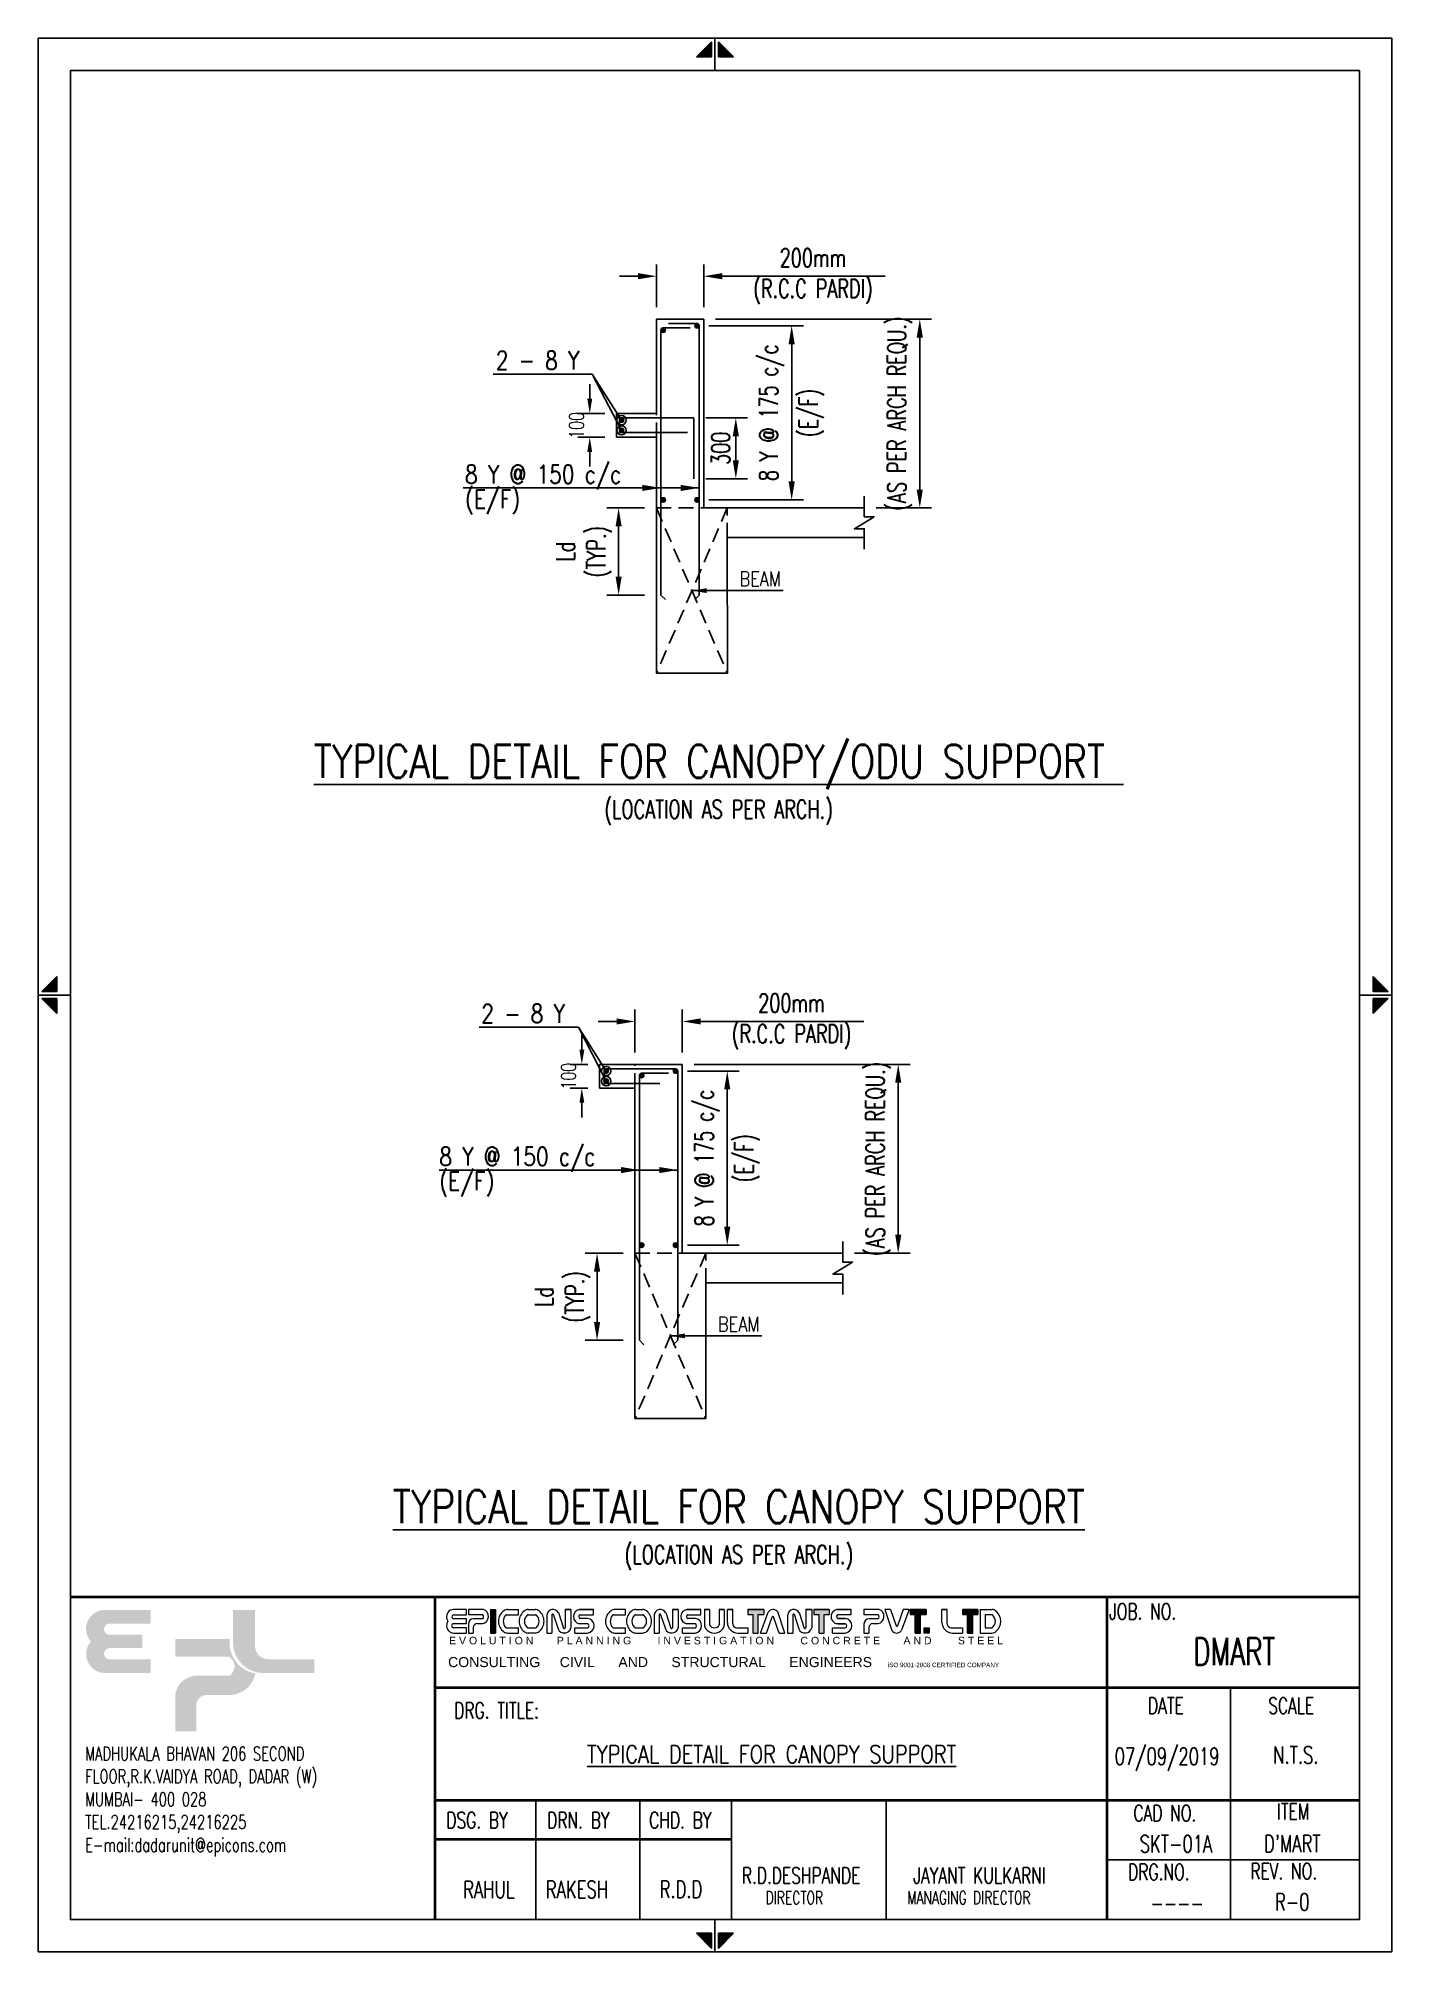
# Model space of a CAD drawing. Header units: inches. Extents: x 242373 to 956460, y -331936 to -238383.
# Drawn here: x 242373 to 265297, y -331936 to -299515 of the extents above.
import ezdxf
from ezdxf.enums import TextEntityAlignment as Align

# ---------------------------------------------------------------- set-up
doc = ezdxf.new("R2010")
doc.units = ezdxf.units.IN
doc.header["$MEASUREMENT"] = 0
doc.header["$PDMODE"] = 2
doc.linetypes.add('HIDDEN', pattern=[0.375, 0.25, -0.125])
doc.layers.add('00 ECPL LOGO', color=250, linetype='Continuous', lineweight=20)
doc.layers.add('00 ELEV-2', color=9, linetype='Continuous', lineweight=30)
for name, color, linetype in [('3CONRED', 1, 'Continuous'), ('PNA', 8, 'Continuous'), ('S-BEAM OUTER', 4, 'Continuous'), ('S-CONCRET LINE', 4, 'Continuous'), ('S-CUT LINE', 8, 'Continuous'), ('S-DIM-1', 5, 'Continuous'), ('S-REINFORCEMENT', 6, 'Continuous'), ('S-TEXT', 2, 'Continuous'), ('S-TEXT-1', 4, 'Continuous'), ('S-TITIL', 6, 'Continuous'), ('text', 7, 'Continuous'), ('TEXT (SHEET)', 4, 'Continuous'), ('TEXT NORMAL', 4, 'Continuous'), ('TITLE', 6, 'Continuous')]:
    doc.layers.add(name, color=color, linetype=linetype)
doc.styles.add('ROMANS', font='SIMPLEX.shx', dxfattribs={"width": 0.7})
doc.styles.add('SEC. TEXT', font='arial.ttf', dxfattribs={"height": 180})
doc.dimstyles.new('dim100', dxfattribs={"dimtxt": 250, "dimasz": 250, "dimexe": 200, "dimexo": 200, "dimgap": 100, "dimtad": 1, "dimdec": 0, "dimzin": 0, "dimdsep": 46, "dimtxsty": 'ROMANS', "dimcen": 0, "dimclrd": 5, "dimclre": 5, "dimclrt": 4, "dimadec": 0, "dimazin": 0, "dimtfac": 1, "dimtdec": 0, "dimtix": 1, "dimtofl": 0, "dimtmove": 2, "dimatfit": 3, "dimfxl": 0, "dimtolj": 1, "dimtzin": 0, "dimlwd": -1, "dimlwe": -1, "dimarcsym": 0})
doc.dimstyles.new('dim25', dxfattribs={"dimtxt": 250, "dimasz": 250, "dimexe": 200, "dimexo": 200, "dimgap": 100, "dimtad": 1, "dimdec": 0, "dimlfac": 0.25, "dimzin": 0, "dimdsep": 46, "dimtxsty": 'ROMANS', "dimcen": 0, "dimclrd": 5, "dimclre": 5, "dimclrt": 4, "dimadec": 0, "dimazin": 0, "dimtfac": 1, "dimtdec": 0, "dimtix": 1, "dimtofl": 0, "dimtmove": 2, "dimatfit": 3, "dimfxl": 0, "dimtolj": 1, "dimtzin": 0, "dimlwd": -1, "dimlwe": -1, "dimarcsym": 0})

# ---------------------------------------------------------------- blocks, each defined once
blk = doc.blocks.new('*D14')
at = {"layer": 'Defpoints', "color": 0}
for p in [(251580, -316902), (251880, -316902, 0), (251880, -317302, 0)]:
    blk.add_point(p, dxfattribs=at)
at = {"layer": 'S-DIM-1', "color": 5}
for p, q in [((251580, -316652), (251580, -316402)), ((251680, -316902), (251380, -316902)), ((251680, -317302), (251380, -317302)), ((251580, -317552), (251580, -317802))]:
    blk.add_line(p, q, dxfattribs=at)
for points in [[(251539, -316652), (251622, -316652), (251580, -316902)], [(251539, -317552), (251622, -317552), (251580, -317302)]]:
    blk.add_solid(points, dxfattribs=at)
at = {"layer": 'S-DIM-1', "color": 4, "insert": (251355, -317102), "char_height": 250, "attachment_point": 5, "rotation": 90, "style": 'ROMANS'}
blk.add_mtext('\\A1;100', dxfattribs=at)
blk = doc.blocks.new('*D15')
at = {"layer": 'Defpoints', "color": 0}
for p in [(253280, -316174), (252480, -316902, 0), (253280, -316902, 0)]:
    blk.add_point(p, dxfattribs=at)
at = {"layer": 'S-DIM-1', "color": 5}
for p, q in [((252480, -316702), (252480, -315974)), ((253280, -316702), (253280, -315974)), ((252168, -316174), (251855, -316174)), ((253593, -316174), (256355, -316174))]:
    blk.add_line(p, q, dxfattribs=at)
for points in [[(252168, -316122), (252168, -316226), (252480, -316174)], [(253593, -316122), (253593, -316226), (253280, -316174)]]:
    blk.add_solid(points, dxfattribs=at)
at = {"layer": 'S-DIM-1', "color": 4, "insert": (255130, -316174), "char_height": 312.5, "attachment_point": 5, "style": 'ROMANS'}
blk.add_mtext('\\A1;200mm\\P(R.C.C PARDI)', dxfattribs=at)
blk = doc.blocks.new('*D16')
at = {"layer": 'Defpoints', "color": 0}
for p in [(253280, -316902), (255999, -320102), (256939, -320102)]:
    blk.add_point(p, dxfattribs=at)
at = {"layer": 'S-DIM-1', "color": 5}
for p, q in [((253480, -316902), (257139, -316902)), ((256939, -317214), (256939, -319789)), ((256199, -320102), (257139, -320102))]:
    blk.add_line(p, q, dxfattribs=at)
for points in [[(256887, -317214), (256991, -317214), (256939, -316902)], [(256887, -319789), (256991, -319789), (256939, -320102)]]:
    blk.add_solid(points, dxfattribs=at)
at = {"layer": 'S-DIM-1', "color": 4, "insert": (256601, -318502), "char_height": 312.5, "attachment_point": 5, "rotation": 90, "style": 'ROMANS'}
blk.add_mtext('\\A1;(AS PER ARCH REQU.)', dxfattribs=at)
blk = doc.blocks.new('*D20')
at = {"layer": 'Defpoints', "color": 0}
for p in [(253167, -317014, 0), (253167, -319964), (254043, -319964)]:
    blk.add_point(p, dxfattribs=at)
at = {"layer": 'S-DIM-1', "color": 5}
for p, q in [((253367, -317014), (254243, -317014)), ((254043, -317327), (254043, -319652)), ((253367, -319964), (254243, -319964))]:
    blk.add_line(p, q, dxfattribs=at)
for points in [[(253991, -317327), (254095, -317327), (254043, -317014)], [(253991, -319652), (254095, -319652), (254043, -319964)]]:
    blk.add_solid(points, dxfattribs=at)
at = {"layer": 'S-DIM-1', "color": 4, "char_height": 312.5, "attachment_point": 5, "rotation": 90, "style": 'ROMANS'}
for s, insert in [('\\A1;8 Y @ 175 c/c', (253705, -318489)), ('\\A1;(E/F)', (254381, -318489))]:
    blk.add_mtext(s, dxfattribs=dict(at, insert=insert))
blk = doc.blocks.new('*D17')
at = {"layer": 'Defpoints', "color": 0}
for p in [(251714, -305874), (252167, -305874, 0), (252167, -306274, 0)]:
    blk.add_point(p, dxfattribs=at)
at = {"layer": 'S-DIM-1', "color": 5}
for p, q in [((251714, -305624), (251714, -305374)), ((251967, -305874), (251514, -305874)), ((251967, -306274), (251514, -306274)), ((251714, -306524), (251714, -306774))]:
    blk.add_line(p, q, dxfattribs=at)
for points in [[(251672, -305624), (251755, -305624), (251714, -305874)], [(251672, -306524), (251755, -306524), (251714, -306274)]]:
    blk.add_solid(points, dxfattribs=at)
at = {"layer": 'S-DIM-1', "color": 4, "insert": (251489, -306074), "char_height": 250, "attachment_point": 5, "rotation": 90, "style": 'ROMANS'}
blk.add_mtext('\\A1;100', dxfattribs=at)
blk = doc.blocks.new('*D18')
at = {"layer": 'Defpoints', "color": 0}
for p in [(253644, -303547), (252845, -304274, 0), (253644, -304274, 0)]:
    blk.add_point(p, dxfattribs=at)
at = {"layer": 'S-DIM-1', "color": 5}
for p, q in [((252845, -304074), (252845, -303347)), ((253644, -304074), (253644, -303347)), ((252532, -303547), (252220, -303547)), ((253957, -303547), (256719, -303547))]:
    blk.add_line(p, q, dxfattribs=at)
for points in [[(252532, -303495), (252532, -303599), (252845, -303547)], [(253957, -303495), (253957, -303599), (253644, -303547)]]:
    blk.add_solid(points, dxfattribs=at)
at = {"layer": 'S-DIM-1', "color": 4, "insert": (255494, -303547), "char_height": 312.5, "attachment_point": 5, "style": 'ROMANS'}
blk.add_mtext('\\A1;200mm\\P(R.C.C PARDI)', dxfattribs=at)
blk = doc.blocks.new('*D19')
at = {"layer": 'Defpoints', "color": 0}
for p in [(253644, -304274), (256363, -307474), (257304, -307474)]:
    blk.add_point(p, dxfattribs=at)
at = {"layer": 'S-DIM-1', "color": 5}
for p, q in [((253844, -304274), (257504, -304274)), ((257304, -304587), (257304, -307162)), ((256563, -307474), (257504, -307474))]:
    blk.add_line(p, q, dxfattribs=at)
for points in [[(257251, -304587), (257356, -304587), (257304, -304274)], [(257251, -307162), (257356, -307162), (257304, -307474)]]:
    blk.add_solid(points, dxfattribs=at)
at = {"layer": 'S-DIM-1', "color": 4, "insert": (256965, -305874), "char_height": 312.5, "attachment_point": 5, "rotation": 90, "style": 'ROMANS'}
blk.add_mtext('\\A1;(AS PER ARCH REQU.)', dxfattribs=at)
blk = doc.blocks.new('*D21')
at = {"layer": 'Defpoints', "color": 0}
for p in [(253531, -304387, 0), (253531, -307337), (255134, -307337)]:
    blk.add_point(p, dxfattribs=at)
at = {"layer": 'S-DIM-1', "color": 5}
for p, q in [((253731, -304387), (255334, -304387)), ((255134, -304699), (255134, -307024)), ((253731, -307337), (255334, -307337))]:
    blk.add_line(p, q, dxfattribs=at)
for points in [[(255082, -304699), (255186, -304699), (255134, -304387)], [(255082, -307024), (255186, -307024), (255134, -307337)]]:
    blk.add_solid(points, dxfattribs=at)
at = {"layer": 'S-DIM-1', "color": 4, "char_height": 312.5, "attachment_point": 5, "rotation": 90, "style": 'ROMANS'}
for s, insert in [('\\A1;8 Y @ 175 c/c', (254796, -305862)), ('\\A1;(E/F)', (255472, -305862))]:
    blk.add_mtext(s, dxfattribs=dict(at, insert=insert))
blk = doc.blocks.new('*D22')
at = {"layer": 'Defpoints', "color": 0}
for p in [(251838, -320102), (252480, -320102), (252480, -321577)]:
    blk.add_point(p, dxfattribs=at)
at = {"layer": 'S-DIM-1', "color": 5}
for p, q in [((252280, -320102), (251638, -320102)), ((251838, -321264), (251838, -320414)), ((252280, -321577), (251638, -321577))]:
    blk.add_line(p, q, dxfattribs=at)
for points in [[(251786, -320414), (251891, -320414), (251838, -320102)], [(251786, -321264), (251891, -321264), (251838, -321577)]]:
    blk.add_solid(points, dxfattribs=at)
at = {"layer": 'S-DIM-1', "color": 4, "insert": (251250, -320839), "char_height": 250, "attachment_point": 5, "rotation": 90, "style": 'ROMANS'}
blk.add_mtext('\\A1;{\\H1.25x;Ld\\P(TYP.)}', dxfattribs=at)
blk = doc.blocks.new('*D23')
at = {"layer": 'Defpoints', "color": 0}
for p in [(252203, -307474), (252844, -307474), (252844, -308949)]:
    blk.add_point(p, dxfattribs=at)
at = {"layer": 'S-DIM-1', "color": 5}
for p, q in [((252644, -307474), (252003, -307474)), ((252203, -308637), (252203, -307787)), ((252644, -308949), (252003, -308949))]:
    blk.add_line(p, q, dxfattribs=at)
for points in [[(252151, -307787), (252255, -307787), (252203, -307474)], [(252151, -308637), (252255, -308637), (252203, -308949)]]:
    blk.add_solid(points, dxfattribs=at)
at = {"layer": 'S-DIM-1', "color": 4, "insert": (251615, -308212), "char_height": 250, "attachment_point": 5, "rotation": 90, "style": 'ROMANS'}
blk.add_mtext('\\A1;{\\H1.25x;Ld\\P(TYP.)}', dxfattribs=at)
blk = doc.blocks.new('*D24')
at = {"layer": 'Defpoints', "color": 0}
for p in [(253479, -305948), (253479, -306978), (254188, -306978)]:
    blk.add_point(p, dxfattribs=at)
at = {"layer": 'S-DIM-1', "color": 5}
for p, q in [((253679, -305948), (254388, -305948)), ((254188, -306260), (254188, -306666)), ((253679, -306978), (254388, -306978))]:
    blk.add_line(p, q, dxfattribs=at)
for points in [[(254136, -306260), (254240, -306260), (254188, -305948)], [(254136, -306666), (254240, -306666), (254188, -306978)]]:
    blk.add_solid(points, dxfattribs=at)
at = {"layer": 'S-DIM-1', "color": 4, "insert": (253931, -306463), "char_height": 312.5, "attachment_point": 5, "rotation": 90, "style": 'ROMANS'}
blk.add_mtext('\\A1;300', dxfattribs=at)
blk = doc.blocks.new('MID')
at = {"layer": 'text'}
for p, q in [((0, 0), (10, 0)), ((8.94, 1.07), (4.27, 5.74)), ((4.27, 5.74), (4.27, 1.07)), ((4.27, 1.07), (8.94, 1.07)), ((8.94, -1.07), (4.27, -5.74)), ((4.27, -1.07), (8.94, -1.07)), ((4.27, -5.74), (4.27, -1.07))]:
    blk.add_line(p, q, dxfattribs=at)
for points in [[(4.27, 5.74), (8.94, 1.07), (4.27, 1.07)], [(4.27, -5.74), (8.94, -1.07), (4.27, -1.07)]]:
    blk.add_solid(points, dxfattribs=at)
blk = doc.blocks.new('ecpl logo')
at = {"layer": '00 ECPL LOGO'}
for color, points in [(256, [(351, -827, 0.621111), (586, -1401), (1442, -1401), (1442, -1151), (682, -1151, -0.917622), (682, -948), (1285, -948), (1285, -702), (682, -702, -0.926164), (682, -501), (1442, -501), (1442, -251), (581, -251, 0.621111), (351, -827)]), (152, [(2940, -251), (2940, -863, 0.384329), (3453, -1401), (4422, -1401), (4422, -1151), (3582, -1151, -0.414214), (3340, -908), (3340, -251)]), (140, [(1887, -779), (1887, -1102), (2862, -1102, -0.232111), (2971, -1281, -0.194401), (2883, -1450), (2269, -1450, 0.364674), (1887, -1802), (1887, -2463), (2269, -2463), (2269, -1996, -0.414214), (2462, -1802), (2899, -1802, 0.338499), (3350, -1412, -0.371272), (2877, -839), (2877, -779)])]:
    blk.add_hatch(color=color, dxfattribs=at).paths.add_polyline_path(points)
h = blk.add_hatch(color=253, dxfattribs=at)
h.dxf.hatch_style = 1
h.paths.add_polyline_path([(995, -993, 0.07148), (1056, -1106), (1486, -1106), (1486, -1356, 0.065387), (1776, -1401), (2862, -1401), (2862, -1151), (1776, -1151, -0.910826), (1742, -501), (2862, -501), (2862, -251), (1776, -251, 0.069483), (1486, -291), (1486, -546), (1071, -546, 0.072407), (1003, -657), (1329, -657), (1329, -993)])
blk = doc.blocks.new('EPICONS TITLE')
at = {"layer": '00 ECPL LOGO'}
h = blk.add_hatch(color=7, dxfattribs=at)
h.dxf.hatch_style = 1
h.paths.add_polyline_path([(678, -252), (678, -146), (414, -146, 0.261636), (303, -208, 0.285841), (304, -378, 0.344902), (324, -574, 0.204992), (418, -614), (678, -614), (678, -510), (424, -510, -1), (418, -426), (678, -426), (678, -331), (424, -331, -1), (422, -252)])
h = blk.add_hatch(color=7, dxfattribs=at)
h.dxf.hatch_style = 1
h.paths.add_polyline_path([(1011, -146), (712, -146), (712, -252), (997, -252, -0.440545), (997, -331), (816, -331, 0.414214), (712, -435), (712, -614), (810, -614), (810, -504, -0.414214), (888, -426), (997, -426, 0.757811)])
h.paths.add_polyline_path([(1254, -146), (1153, -146), (1153, -614), (1254, -614)])
h.paths.add_polyline_path([(1708, -146), (1494, -146, 0.154275), (1419, -169, 0.519672), (1419, -591, 0.154275), (1494, -614), (1708, -614), (1708, -510), (1472, -510, -0.210356), (1452, -502, -0.388707), (1452, -260, -0.210356), (1472, -252), (1708, -252)])
h.paths.add_polyline_path([(2037, -146), (1904, -146, 0.159018), (1828, -171, 0.507969), (1828, -589, 0.159018), (1904, -614), (2037, -614, 0.173791), (2119, -585, 0.472311), (2119, -175, 0.173791)])
h.paths.add_polyline_path([(2046, -252, -0.185052), (2063, -258, -0.445894), (2063, -504, -0.185052), (2046, -510), (1899, -510, -0.185052), (1882, -504, -0.445894), (1882, -258, -0.185052), (1899, -252)], flags=16)
h.paths.add_polyline_path([(2501, -209, 0.723435), (2273, -252), (2273, -614), (2374, -614), (2374, -252, -0.723435), (2399, -241), (2495, -533, 0.724077), (2751, -510), (2751, -146), (2635, -146), (2635, -509, -0.755661), (2603, -519)])
h.paths.add_polyline_path([(3198, -146), (2916, -146, 0.823713), (2916, -429), (3082, -429, -0.713272), (3082, -510), (2830, -510), (2830, -614), (3082, -614, 0.900309), (3082, -324), (2936, -324, -0.746931), (2936, -252), (3198, -252)])
h = blk.add_hatch(color=7, dxfattribs=at)
h.dxf.hatch_style = 1
h.paths.add_polyline_path([(3837, -146), (3623, -146, 0.154275), (3548, -169, 0.519672), (3548, -591, 0.154275), (3623, -614), (3837, -614), (3837, -510), (3600, -510, -0.210932), (3581, -502, -0.385278), (3580, -260, -0.212895), (3599, -252), (3837, -252)])
h.paths.add_polyline_path([(4255, -175, 0.173792), (4173, -146), (4040, -146, 0.159018), (3964, -171, 0.507969), (3964, -589, 0.159018), (4040, -614), (4173, -614, 0.173792), (4255, -585, 0.472311)])
h.paths.add_polyline_path([(4182, -252, -0.185053), (4199, -258, -0.445893), (4199, -504, -0.185053), (4182, -510), (4035, -510, -0.185053), (4017, -504, -0.445893), (4017, -258, -0.185053), (4035, -252)], flags=16)
h.paths.add_polyline_path([(4406, -252), (4406, -614), (4507, -614), (4507, -252, -0.436861), (4522, -236, -0.319738), (4534, -245), (4629, -533, 0.724077), (4884, -510), (4884, -146), (4768, -146), (4768, -509, -0.755661), (4737, -519), (4635, -209, 0.723435)])
h.paths.add_polyline_path([(5335, -146), (5053, -146, 0.823713), (5053, -429), (5219, -429, -0.713272), (5219, -510), (4967, -510), (4967, -614), (5219, -614, 0.900309), (5219, -324), (5074, -324, -0.746931), (5074, -252), (5335, -252)])
h.paths.add_polyline_path([(5509, -146), (5408, -146), (5408, -452, 0.160106), (5433, -529, 0.505303), (5772, -529, 0.160106), (5797, -452), (5797, -146), (5699, -146), (5699, -451, -0.621318), (5509, -451)])
h.paths.add_polyline_path([(5969, -146), (5862, -146), (5862, -406, 0.414214), (6070, -614), (6267, -614), (6267, -510), (6047, -510, -0.414214), (5969, -432)])
h.paths.add_polyline_path([(6589, -146), (6267, -146), (6267, -249), (6372, -249), (6372, -614), (6473, -614), (6473, -249), (6589, -249)])
h.paths.add_polyline_path([(6863, -194, 0.539211), (6672, -201), (6523, -614), (6641, -614), (6752, -289, -0.708617), (6777, -289), (6894, -614), (7006, -614)])
h.paths.add_polyline_path([(7288, -209, 0.723435), (7059, -252), (7059, -614), (7160, -614), (7160, -252, -0.723435), (7186, -241), (7282, -533, 0.724077), (7538, -510), (7538, -146), (7421, -146), (7421, -509, -0.755661), (7390, -519)])
h.paths.add_polyline_path([(7886, -146), (7579, -146), (7579, -249), (7684, -249), (7684, -614), (7785, -614), (7785, -249), (7886, -249)])
h.paths.add_polyline_path([(8321, -146), (8059, -146, 0.157568), (7983, -170, 0.511532), (7983, -404, 0.157569), (8059, -429), (8206, -429, -0.713272), (8206, -510), (7953, -510), (7953, -614), (8206, -614, 0.900308), (8206, -324), (8065, -324), (8060, -324, -0.722204), (8060, -249), (8321, -249)])
h = blk.add_hatch(color=7, dxfattribs=at)
h.dxf.hatch_style = 1
h.paths.add_polyline_path([(8875, -146), (8576, -146), (8576, -252), (8849, -252, -0.270444), (8871, -265, -0.26297), (8871, -318, -0.270444), (8849, -331), (8680, -331, 0.414214), (8576, -435), (8576, -614), (8674, -614), (8674, -504, -0.414214), (8752, -426), (8861, -426, 0.757811)])
h.paths.add_polyline_path([(9103, -146), (8990, -146), (9133, -566, 0.539211), (9324, -560), (9474, -146), (9356, -146), (9244, -471, -0.708617), (9220, -471)])
h.paths.add_polyline_path([(9814, -146), (9492, -146), (9492, -249), (9597, -249), (9597, -614), (9698, -614), (9698, -249), (9814, -249)])
h.paths.add_polyline_path([(10234, -146), (10128, -146), (10128, -406, 0.414214), (10336, -614), (10533, -614), (10533, -510), (10312, -510, -0.414214), (10234, -432)])
h.paths.add_polyline_path([(9871, -510), (9775, -510), (9775, -614), (9871, -614)])
h = blk.add_hatch(color=7, dxfattribs=at)
h.dxf.hatch_style = 1
h.paths.add_polyline_path([(10533, -146), (10533, -249), (10637, -249), (10637, -614), (10739, -614), (10739, -249), (10839, -249), (10839, -146)])
h.paths.add_polyline_path([(10890, -146), (10890, -614), (11119, -614, 0.189446), (11208, -580, 0.435754), (11208, -181, 0.189446), (11119, -146)])
h.paths.add_polyline_path([(11122, -249, -0.519112), (11122, -510), (10989, -510), (10989, -249)], flags=16)
at = {"layer": '00 ECPL LOGO', "color": 7}
for p, q in [((678, -146), (414, -146)), ((424, -252), (678, -252)), ((678, -331), (424, -331)), ((678, -252), (678, -146)), ((678, -426), (678, -331)), ((1011, -146), (712, -146)), ((712, -146), (712, -252)), ((997, -252), (712, -252)), ((997, -331), (816, -331)), ((1153, -146), (1254, -146)), ((1153, -146), (1153, -614)), ((1254, -146), (1254, -614)), ((1472, -252), (1708, -252)), ((1494, -146), (1708, -146)), ((1708, -252), (1708, -146)), ((1899, -252), (2046, -252)), ((1904, -146), (2037, -146)), ((2273, -252), (2273, -614)), ((2374, -252), (2374, -614)), ((2399, -241), (2495, -533)), ((2501, -209), (2603, -519)), ((2635, -146), (2751, -146)), ((2751, -146), (2635, -146)), ((2635, -146), (2635, -510)), ((2751, -146), (2751, -510)), ((2751, -252), (2751, -252)), ((2916, -146), (3198, -146)), ((3198, -146), (2916, -146)), ((2936, -252), (3198, -252)), ((3082, -324), (2936, -324)), ((3198, -252), (3198, -146)), ((3599, -252), (3837, -252)), ((3837, -146), (3623, -146)), ((3837, -252), (3837, -146)), ((4035, -252), (4182, -252)), ((4040, -146), (4173, -146)), ((4406, -252), (4406, -614)), ((4507, -252), (4507, -614)), ((4534, -245), (4629, -533)), ((4635, -209), (4737, -519)), ((4768, -146), (4884, -146)), ((4768, -146), (4884, -146)), ((4884, -146), (4768, -146)), ((4768, -146), (4768, -510)), ((4884, -146), (4884, -510)), ((4884, -252), (4884, -252)), ((5053, -146), (5335, -146)), ((5053, -146), (5335, -146)), ((5335, -146), (5053, -146)), ((5074, -252), (5335, -252)), ((5219, -324), (5074, -324)), ((5335, -252), (5335, -146)), ((5408, -146), (5509, -146)), ((5509, -146), (5408, -146)), ((5408, -146), (5408, -452)), ((5509, -146), (5509, -451)), ((5699, -146), (5797, -146)), ((5797, -146), (5699, -146)), ((5699, -146), (5699, -451)), ((5797, -146), (5797, -452)), ((5862, -146), (5969, -146)), ((5969, -146), (5862, -146)), ((5862, -406), (5862, -146)), ((5969, -432), (5969, -146)), ((6267, -146), (6589, -146)), ((6589, -146), (6267, -146)), ((6267, -146), (6267, -249)), ((6267, -249), (6372, -249)), ((6372, -614), (6372, -249)), ((6473, -614), (6473, -249)), ((6473, -249), (6589, -249)), ((6523, -614), (6672, -201)), ((6589, -146), (6589, -249)), ((6641, -614), (6752, -289)), ((6894, -614), (6777, -289)), ((7006, -614), (6863, -194)), ((7059, -252), (7059, -614)), ((7160, -252), (7160, -614)), ((7186, -241), (7282, -533)), ((7288, -209), (7390, -519)), ((7421, -146), (7538, -146)), ((7421, -146), (7538, -146)), ((7538, -146), (7421, -146)), ((7421, -146), (7538, -146)), ((7421, -146), (7421, -510)), ((7538, -146), (7538, -510)), ((7538, -252), (7538, -252)), ((7579, -146), (7886, -146)), ((7886, -146), (7579, -146)), ((7579, -146), (7886, -146)), ((7579, -146), (7886, -146)), ((7886, -146), (7579, -146)), ((7579, -146), (7579, -249)), ((7579, -249), (7684, -249)), ((7579, -249), (7684, -249)), ((7684, -614), (7684, -249)), ((7785, -614), (7785, -249)), ((7785, -249), (7886, -249)), ((7785, -249), (7886, -249)), ((7886, -146), (7886, -249)), ((8040, -146), (8321, -146)), ((8040, -146), (8321, -146)), ((8321, -146), (8059, -146)), ((8060, -249), (8321, -249)), ((8206, -324), (8060, -324)), ((8065, -324), (8206, -324)), ((8321, -252), (8321, -146)), ((8875, -146), (8576, -146)), ((8576, -146), (8576, -252)), ((8849, -252), (8576, -252)), ((8849, -331), (8680, -331)), ((9103, -146), (8990, -146)), ((9103, -146), (8990, -146)), ((8990, -146), (9133, -566)), ((9103, -146), (9220, -471)), ((9356, -146), (9244, -471)), ((9474, -146), (9324, -560)), ((9474, -146), (9356, -146)), ((9408, -146), (9356, -146)), ((9474, -146), (9356, -146)), ((9492, -146), (9814, -146)), ((9814, -146), (9492, -146)), ((9492, -146), (9814, -146)), ((9492, -146), (9814, -146)), ((9492, -146), (9814, -146)), ((9492, -146), (9492, -249)), ((9492, -249), (9597, -249)), ((9492, -249), (9597, -249)), ((9597, -614), (9597, -249)), ((9698, -614), (9698, -249)), ((9698, -249), (9814, -249)), ((9698, -249), (9814, -249)), ((9814, -146), (9814, -249)), ((10128, -146), (10234, -146)), ((10234, -146), (10128, -146)), ((10128, -406), (10128, -146)), ((10234, -432), (10234, -146)), ((10533, -146), (10839, -146)), ((10839, -146), (10533, -146)), ((10533, -146), (10533, -249)), ((10533, -249), (10637, -249)), ((10637, -249), (10533, -249)), ((10637, -614), (10637, -249)), ((10739, -614), (10739, -249)), ((10739, -249), (10839, -249)), ((10739, -249), (10839, -249)), ((10839, -249), (10739, -249)), ((10839, -146), (10839, -249)), ((10890, -146), (11119, -146)), ((10890, -146), (10890, -614)), ((10989, -249), (10989, -510)), ((10989, -249), (11113, -249)), ((418, -426), (678, -426)), ((678, -510), (418, -510)), ((418, -614), (678, -614)), ((678, -614), (678, -510)), ((712, -435), (712, -614)), ((712, -614), (810, -614)), ((810, -504), (810, -614)), ((888, -426), (997, -426)), ((1153, -614), (1254, -614)), ((1472, -510), (1708, -510)), ((1494, -614), (1708, -614)), ((1708, -614), (1708, -510)), ((1899, -510), (2046, -510)), ((2037, -614), (1904, -614)), ((2273, -614), (2374, -614)), ((2614, -614), (2635, -614)), ((2635, -614), (2635, -614)), ((2751, -510), (2751, -510)), ((2830, -614), (2830, -510)), ((2830, -510), (3082, -510)), ((2830, -614), (3082, -614)), ((2830, -614), (3082, -614)), ((3082, -429), (2916, -429)), ((3600, -510), (3837, -510)), ((3623, -614), (3837, -614)), ((3837, -614), (3837, -510)), ((4035, -510), (4182, -510)), ((4040, -614), (4173, -614)), ((4406, -614), (4507, -614)), ((4406, -614), (4507, -614)), ((4406, -614), (4507, -614)), ((4967, -614), (4967, -510)), ((4967, -510), (5219, -510)), ((4967, -510), (5219, -510)), ((4967, -614), (5219, -614)), ((4967, -614), (5219, -614)), ((4967, -614), (5219, -614)), ((5219, -429), (5053, -429)), ((6047, -510), (6267, -510)), ((6070, -614), (6267, -614)), ((6070, -614), (6267, -614)), ((6267, -510), (6267, -614)), ((6372, -614), (6473, -614)), ((6372, -614), (6473, -614)), ((6523, -614), (6641, -614)), ((6589, -614), (6641, -614)), ((6894, -614), (7006, -614)), ((6894, -614), (7006, -614)), ((7059, -614), (7160, -614)), ((7059, -614), (7160, -614)), ((7059, -614), (7160, -614)), ((7538, -510), (7538, -510)), ((7684, -614), (7785, -614)), ((7684, -614), (7785, -614)), ((7684, -614), (7785, -614)), ((7684, -614), (7785, -614)), ((7953, -614), (7953, -510)), ((7953, -510), (8206, -510)), ((7953, -510), (8206, -510)), ((7953, -510), (8206, -510)), ((7953, -614), (8206, -614)), ((7953, -614), (8206, -614)), ((7953, -614), (8206, -614)), ((7953, -614), (8206, -614)), ((7953, -614), (8206, -614)), ((8206, -429), (8040, -429)), ((8059, -429), (8194, -429)), ((8576, -435), (8576, -614)), ((8576, -614), (8674, -614)), ((8674, -504), (8674, -614)), ((8752, -426), (8861, -426)), ((9597, -614), (9698, -614)), ((9597, -614), (9698, -614)), ((9597, -614), (9698, -614)), ((10312, -510), (10533, -510)), ((10336, -614), (10533, -614)), ((10336, -614), (10533, -614)), ((10533, -510), (10533, -614)), ((10637, -614), (10739, -614)), ((10637, -614), (10739, -614)), ((10637, -614), (10739, -614)), ((10637, -614), (10739, -614)), ((10653, -614), (10739, -614)), ((10653, -614), (10739, -614)), ((10653, -614), (10739, -614)), ((10653, -614), (10739, -614)), ((10890, -614), (11119, -614)), ((10989, -510), (11113, -510))]:
    blk.add_line(p, q, dxfattribs=at)
blk.add_lwpolyline([(9775, -510), (9871, -510), (9871, -614), (9775, -614)], close=True, dxfattribs=at)
for centre, radius, start, end in [((439, -292), 160, 148.648, 212.4563), ((439, -464), 160, 147.5437, 223.6612), ((414, -276), 130, 90, 148.648), ((423, -291), 39.6, 88.7637, 271.2363), ((816, -435), 104, 90, 180), ((965, -284), 146, 282.7188, 71.3398), ((961, -291), 53.7, 312.4487, 47.5513), ((1567, -380), 257, 125.0807, 234.9193), ((1584, -381), 179, 137.5171, 222.4829), ((1494, -276), 130, 90, 125.0807), ((1472, -278), 26, 90, 137.5171), ((1981, -380), 259, 126.1417, 233.8583), ((1992, -381), 165, 131.9364, 228.0636), ((1904, -276), 130, 90, 126.1417), ((1899, -278), 26, 90, 131.9364), ((2037, -276), 130, 50.5638, 90), ((2046, -278), 26, 48.0636, 90), ((1953, -381), 165, 311.9364, 48.0636), ((1951, -380), 265, 309.4362, 50.5638), ((2394, -268), 122, 28.75, 172.2831), ((2388, -251), 14.5, 40.0191, 183.5523), ((2944, -287), 144, 101.0425, 258.9575), ((2947, -288), 37.6, 106.4856, 253.5144), ((3067, -469), 146, 276.006, 83.994), ((3696, -380), 257, 125.0807, 234.9193), ((3714, -381), 180, 138.0741, 222.3563), ((3623, -276), 130, 90, 125.0807), ((3599, -278), 26, 90, 138.0741), ((4116, -380), 259, 126.1417, 233.8583), ((4127, -381), 165, 131.9364, 228.0636), ((4040, -276), 130, 90, 126.1417), ((4035, -278), 26, 90, 131.9364), ((4173, -276), 130, 50.5638, 90), ((4182, -278), 26, 48.0636, 90), ((4089, -381), 165, 311.9364, 48.0636), ((4087, -380), 265, 309.4362, 50.5638), ((4527, -268), 122, 28.75, 172.2831), ((4522, -251), 14.5, 89.1577, 183.5523), ((4522, -249), 13, 18.2334, 89.1577), ((5081, -287), 144, 101.0425, 258.9575), ((5084, -288), 37.6, 106.4856, 253.5144), ((5204, -469), 146, 276.006, 83.994), ((6770, -260), 114, 35.166, 148.5022), ((6764, -294), 13, 19.7665, 161.0546), ((7181, -268), 122, 28.75, 172.2831), ((7175, -251), 14.5, 40.0191, 183.5523), ((8067, -287), 144, 125.818, 234.182), ((8059, -276), 130, 90, 125.818), ((8072, -286), 39.3, 108.3261, 238.1957), ((8065, -298), 26, 238.1957, 270), ((8190, -469), 146, 276.006, 83.994), ((8680, -435), 104, 90, 180), ((8849, -278), 26, 29.4672, 90), ((8849, -305), 26, 270, 330.5328), ((8829, -284), 146, 282.7188, 71.3398), ((8824, -291), 53.7, 330.5328, 29.4672), ((11113, -275), 26, 51.4816, 90), ((11119, -276), 130, 47.0907, 90), ((11030, -380), 160, 308.5184, 51.4816), ((11023, -380), 272, 312.9093, 47.0907), ((418, -484), 130, 223.6612, 270), ((421, -468), 42.1, 94.0242, 265.9758), ((888, -504), 78, 90, 180), ((1494, -484), 130, 234.9193, 270), ((1472, -484), 26, 222.4829, 270), ((1904, -484), 130, 233.8583, 270), ((1899, -484), 26, 228.0636, 270), ((2037, -484), 130, 270, 309.4362), ((2046, -484), 26, 270, 311.9364), ((2619, -479), 135, 203.2219, 346.755), ((2618, -510), 17.1, 214.0796, 357.6127), ((3068, -470), 43.1, 289.0016, 70.9984), ((3623, -484), 130, 234.9193, 270), ((3600, -484), 26, 222.3563, 270), ((4040, -484), 130, 233.8583, 270), ((4035, -484), 26, 228.0636, 270), ((4173, -484), 130, 270, 309.4362), ((4182, -484), 26, 270, 311.9364), ((4753, -479), 135, 203.2219, 346.8516), ((4751, -510), 17.1, 214.0796, 357.6127), ((5205, -470), 43.1, 289.0016, 70.9984), ((5538, -452), 130, 180, 216.3848), ((5602, -404), 210, 216.3848, 323.6152), ((5604, -405), 106, 206.2931, 333.7069), ((5667, -452), 130, 323.6152, 0), ((6070, -406), 208, 180, 270), ((6047, -432), 78, 180, 270), ((7406, -479), 135, 203.2219, 346.755), ((7404, -510), 17.1, 214.0796, 357.6127), ((8059, -299), 130, 234.182, 270), ((8192, -470), 43.1, 289.0016, 70.9984), ((8752, -504), 78, 90, 180), ((9227, -500), 114, 215.166, 328.5022), ((9232, -467), 13, 199.7665, 341.0546), ((10336, -406), 208, 180, 270), ((10312, -432), 78, 180, 270), ((11113, -484), 26, 270, 308.5184), ((11119, -484), 130, 270, 312.9093)]:
    blk.add_arc(centre, radius, start, end, dxfattribs=at)
at = {"layer": '00 ECPL LOGO', "color": 7, "attachment_point": 1, "style": 'SEC. TEXT'}
for s, insert, char_height, width in [('\\pt22;E V O L U T I O N        P L A N N I N G         I N V E S T I G A T I O N         C O N C R E T E        A N D         S T E E L', (328, -689), 150, 445502.26), ('\\pt22;CONSULTING     CIVIL      AND      STRUCTURAL      ENGINEERS', (309, -1092), 200, 495763.22), ('\\pt22;iSO 9001-2008 CERTIFIED COMPANY', (9049, -1204), 90, 434288.5)]:
    blk.add_mtext(s, dxfattribs=dict(at, insert=insert, char_height=char_height, width=width))
blk = doc.blocks.new('A4')
at = {"layer": '3CONRED'}
blk.add_line((260538, -2522), (256855, -2522), dxfattribs=at)
at = {"layer": 'PNA', "color": 5}
for p, q in [((258658, -3392), (258658, -8)), ((248525, -3392), (248525, -1653)), ((250040, -3392), (250040, -1653)), ((251377, -3392), (251377, -1653)), ((253633, -3392), (253633, -1653))]:
    blk.add_line(p, q, dxfattribs=at)
at = {"layer": 'PNA', "color": 4}
blk.add_lwpolyline([(261008, -3862), (241268, -3862), (241268, 24056), (261008, 24056)], close=True, dxfattribs=at)
at = {"layer": 'PNA', "color": 3}
blk.add_lwpolyline([(260538, -3392), (241738, -3392), (241738, 23586), (260538, 23586)], close=True, dxfattribs=at)
at = {"layer": 'PNA', "color": 1, "const_width": 37.6}
for points in [[(241738, 1314), (260538, 1314)], [(247053, -3392), (247053, 1314)], [(256855, -3392), (256855, 1314)], [(247053, -8), (260538, -8)], [(247053, -1653), (260538, -1653)], [(247053, -2221), (251377, -2221)]]:
    blk.add_lwpolyline(points, dxfattribs=at)
at = {"layer": '00 ELEV-2'}
for name, p, xscale, yscale, zscale in [('ecpl logo', (241755, 1327), 0.8004648938681199, 0.8004648938681199, 0.8004648938681199), ('EPICONS TITLE', (247019, 1239), 0.733626075230132, 0.733626075230132, 0.733626075230132)]:
    blk.add_blockref(name, p, dxfattribs=dict(at, xscale=xscale, yscale=yscale, zscale=zscale))
at = {"layer": 'TEXT (SHEET)', "color": 4, "yscale": 47, "zscale": 47, "rotation": 270}
for p, xscale in [((251138, 23586), -47), ((251138, -3392), 47)]:
    blk.add_blockref('MID', p, dxfattribs=dict(at, xscale=xscale))
at = {"layer": 'TEXT (SHEET)', "color": 4, "yscale": 47, "zscale": 47}
for p, xscale in [((241738, 10097), -47), ((260538, 10097), 47)]:
    blk.add_blockref('MID', p, dxfattribs=dict(at, xscale=xscale))
at = {"layer": 'S-TEXT-1', "insert": (241951, -870, 5), "char_height": 200, "width": 3988.61, "attachment_point": 1, "style": 'ROMANS'}
blk.add_mtext('MADHUKALA BHAVAN 206 SECOND FLOOR,R.K.VAIDYA ROAD, DADAR (W) MUMBAI- 400 028 TEL.24216215,24216225\\PE-mail:dadarunit@epicons.com ', dxfattribs=at)
at = {"layer": 'TEXT (SHEET)', "style": 'ROMANS', "width": 0.7}
for s, height, p in [(' JOB. NO.', 235, (256773, 986)), (' DRG. TITLE:', 235, (247223, -458)), ('DATE', 235, (257454, -389)), ('SCALE', 235, (259208, -389)), ('CAD NO.', 235, (257242, -1958)), ('ITEM', 235, (259336, -1934)), (' DRG.NO.', 235, (257052, -2816)), (' REV. NO.', 235, (258835, -2804)), ('DIRECTOR', 188, (251875, -3168)), (' MANAGING DIRECTOR', 188, (253851, -3168))]:
    blk.add_text(s, height=height, dxfattribs=at).set_placement(p)
at = {"layer": 'TEXT NORMAL', "style": 'ROMANS', "width": 0.7}
for s, p in [(' DSG. BY', (247108, -2061)), (' DRN. BY', (248579, -2061)), (' CHD. BY', (250066, -2061))]:
    blk.add_text(s, height=235, dxfattribs=at).set_placement(p)
at = {"layer": 'TITLE', "color": 4, "style": 'ROMANS', "width": 0.7}
for s, p in [('R.D.DESHPANDE', (251531, -2868)), (' JAYANT KULKARNI', (253918, -2868))]:
    blk.add_text(s, height=235, dxfattribs=at).set_placement(p)

msp = doc.modelspace()

# ---------------------------------------------------------------- linework, layer by layer
at = {"layer": 'S-BEAM OUTER'}
for p, q in [((252844.3, -305874.3), (252844.3, -304274.3)), ((252844.3, -304274.3), (253644.3, -304274.3)), ((253644.3, -307474.3), (253644.3, -304274.3)), ((252167.1, -305874.3), (252167.1, -306274.3)), ((252844.3, -305874.3), (252167.1, -305874.3)), ((252844.3, -306274.3), (252167.1, -306274.3)), ((252844.3, -307474.3), (252844.3, -306274.3)), ((252844.4, -310274.3), (252844.3, -307474.3)), ((253644.3, -307474.3), (256363.1, -307474.3)), ((254044.3, -307974.3), (254044.4, -310274.3)), ((254044.3, -307974.3), (256363.1, -307974.3)), ((252844.4, -310274.3), (254044.4, -310274.3)), ((251880.4, -316901.9, -30.1), (251880.4, -317301.9, -30.1)), ((251880.5, -316901.9, -30.1), (253280, -316901.9)), ((253280, -320101.9), (253280, -316901.9)), ((252480.4, -317301.9), (251880.4, -317301.9, -30.1)), ((252480, -320101.9), (252480, -317301.9)), ((252480.1, -322901.9), (252480, -320101.9)), ((253280, -320101.9), (255998.8, -320101.9)), ((253680, -320601.9), (253680.1, -322901.9)), ((253680, -320601.9), (255998.8, -320601.9)), ((252480.1, -322901.9), (253680.1, -322901.9))]:
    msp.add_line(p, q, dxfattribs=at)
at = {"layer": 'S-CONCRET LINE', "color": 8, "linetype": 'HIDDEN', "ltscale": 1000}
for p, q in [((252844.3, -306274.3), (252844.3, -305874.3)), ((252844.3, -307474.3), (253644.3, -307474.3)), ((252844.3, -307474.3), (254044.4, -310274.3)), ((254044.3, -307474.3), (252844.4, -310274.3)), ((254044.3, -307974.3), (254044.3, -307474.3)), ((252480.4, -317301.9), (252480.4, -316901.9)), ((252480, -320101.9), (253280, -320101.9)), ((252480, -320101.9), (253680.1, -322901.9)), ((253680, -320101.9), (252480.1, -322901.9)), ((253680, -320601.9), (253680, -320101.9))]:
    msp.add_line(p, q, dxfattribs=at)
at = {"layer": 'S-CUT LINE'}
for points in [[(256363.1, -307274.5), (256363.1, -307622.9), (256529.5, -307622.9), (256196.7, -307825.6), (256363.1, -307825.6), (256363.1, -308174.1)], [(255998.8, -319902.1), (255998.8, -320250.6), (256165.2, -320250.6), (255832.5, -320453.2), (255998.8, -320453.2), (255998.8, -320801.7)]]:
    msp.add_lwpolyline(points, dxfattribs=at)
at = {"layer": 'S-REINFORCEMENT', "color": 5}
for p, q in [((252215.3, -306196.7), (252215.3, -305948)), ((252215.3, -305948), (253479.4, -305948)), ((253479.4, -305956.5), (253479.4, -306978.3)), ((253367.1, -306196.7), (252215.3, -306196.7)), ((252919.7, -308949.3), (252995, -309024.3)), ((253569, -308949.3), (253493.6, -309024.3)), ((252555.4, -321576.9), (252630.8, -321651.9)), ((253204.7, -321576.9), (253129.3, -321651.9))]:
    msp.add_line(p, q, dxfattribs=at)
for points, elevation in [([(253412.4, -304424.3), (252957.2, -304424.3, 0.4142172), (252919.7, -304461.8), (252919.7, -308949.3)], 30.1), ([(253569, -308949.3), (253569, -304386.8, 0.4142136), (253531.5, -304349.3), (253046.1, -304349.3)], 0), ([(253204.7, -321576.9), (253204.7, -317014.4, 0.4142136), (253167.2, -316976.9), (251958, -316976.9), (251958, -317224.3)], 0), ([(253048.1, -317051.9), (252592.9, -317051.9, 0.4142172), (252555.4, -317089.4), (252555.4, -321576.9)], 30.1)]:
    msp.add_lwpolyline(points, format="xyb", dxfattribs=dict(at, elevation=elevation))
at = {"layer": 'S-REINFORCEMENT', "color": 5, "const_width": 37.5}
for points, elevation in [([(252938.4, -304461.8, -1), (252975.9, -304461.8, -1)], 30.1), ([(253550.2, -304386.8, 1), (253512.7, -304386.8, 1)], 0), ([(252234.1, -305985.5, -1), (252271.6, -305985.5, -1)], 0), ([(252234.1, -306159.2, -1), (252271.6, -306159.2, -1)], 0), ([(252938.4, -307336.8, 1), (252975.9, -307336.8, 1)], 0), ([(253550.2, -307336.8, -1), (253512.7, -307336.8, -1)], 0), ([(251974.2, -317014.4, -1), (252011.7, -317014.4, -1)], -30.1), ([(252574.2, -317089.4, -1), (252611.7, -317089.4, -1)], 30.1), ([(253185.9, -317014.4, 1), (253148.4, -317014.4, 1)], 0), ([(251974.1, -317186.8, -1), (252011.6, -317186.8, -1)], -25.2), ([(252574.2, -319964.4, 1), (252611.7, -319964.4, 1)], 0), ([(253185.9, -319964.4, -1), (253148.4, -319964.4, -1)], 0)]:
    msp.add_lwpolyline(points, format="xyb", close=True, dxfattribs=dict(at, elevation=elevation))
at = {"layer": 'S-REINFORCEMENT', "color": 5, "extrusion": (2.43237e-06, -1, 0), "elevation": 317224.9}
msp.add_lwpolyline([(252902.8, 0), (251957.2, -26.2)], dxfattribs=at)
at = {"layer": 'S-REINFORCEMENT', "color": 5}
for centre in [(252957.2, -304461.8), (253531.5, -304386.8), (252252.8, -305985.5), (252252.8, -306159.2), (252957.2, -307336.8), (253531.4, -307336.8), (251993, -317014.4, -30.1), (252592.9, -317089.4), (253167.2, -317014.4), (251992.8, -317186.8, -25.2), (252592.9, -319964.4), (253167.2, -319964.4)]:
    msp.add_circle(centre, 37.5, dxfattribs=at)

# ---------------------------------------------------------------- block references
at = {"xscale": 1.161290323361754, "yscale": 1.161290322430432, "zscale": 1.161290322575951}
msp.add_blockref('A4', (-37809.2, -327451.9, 0), dxfattribs=at)

# ---------------------------------------------------------------- texts
at = {"layer": 'S-TEXT', "style": 'ROMANS', "width": 0.7}
for p in [(253895.9, -312579.4), (254239.4, -325207)]:
    msp.add_text('(LOCATION AS PER ARCH.)', height=312.5, dxfattribs=at).set_placement(p, align=Align.MIDDLE_CENTER)
for s, height, p in [('DMART', 464.52, (261934.8, -327083.3, 0)), ('07/09/2019', 290.32, (260604.6, -328771.7, 0)), ('N.T.S.', 290.32, (263291.1, -328748, 0)), ('SKT-01A', 290.32, (261030.2, -330254.1, 0)), ("D'MART", 290.32, (263135.4, -330249.3, 0)), ('RAHUL', 290.32, (249570, -331028.3, 0)), ('RAKESH', 290.32, (250971.2, -331026, 0)), ('R.D.D', 290.32, (252898.5, -331023.7, 0)), ('R-0', 290.32, (263321.7, -331237.5, 0)), ('----', 290.32, (261210.9, -331263.1, 0))]:
    msp.add_text(s, height=height, dxfattribs=at).set_placement(p)
at = {"layer": 'S-TEXT-1', "style": 'ROMANS', "width": 0.8}
for s, p in [('2 - 8 Y', (250123, -304972.6)), ('8 Y @ 150 c/c', (249602.2, -306903, 0)), ('(E/F)', (249602.2, -307320.9, 0)), ('2 - 8 Y', (249878.5, -316039.1, -63.2)), ('8 Y @ 150 c/c', (249165.2, -318460.8, 30.1)), ('(E/F)', (249165.2, -318878.7, 30.1))]:
    msp.add_text(s, height=312.5, dxfattribs=at).set_placement(p, align=Align.MIDDLE_LEFT)
for p in [(254249.4, -308799.3), (253885.1, -321426.9)]:
    msp.add_text('BEAM', height=250, dxfattribs=at).set_placement(p)
at = {"layer": 'S-TITIL', "style": 'ROMANS', "width": 0.8}
for s, p in [('%%UTYPICAL DETAIL FOR CANOPY/ODU SUPPORT ', (253895.9, -311766.9)), ('%%UTYPICAL DETAIL FOR CANOPY SUPPORT', (254239.4, -324394.5))]:
    msp.add_text(s, height=562.5, dxfattribs=at).set_placement(p, align=Align.MIDDLE_CENTER)
at = {"layer": 'S-TITIL', "ltscale": 0.05, "style": 'ROMANS', "width": 0.8}
msp.add_text('%%UTYPICAL DETAIL FOR CANOPY SUPPORT', height=300, dxfattribs=at).set_placement((251668.1, -328739.9, 0))

# ---------------------------------------------------------------- dimensions: what is measured, and where the dimension line sits
at = {"layer": 'S-DIM-1'}
for base, p1, p2, angle, text, override, picture, middle in [((253644.3, -303546.7, 0), (252844.7, -304274.3), (253644.3, -304274.3), 180, '<>mm\\X(R.C.C PARDI)', {"dimtxt": 312.5, "dimasz": 312.5, "dimtmove": 0}, '*D18', (255494.3, -303546.7, 0)), ((257303.5, -307474.3), (253644.3, -304274.3), (256363.1, -307474.3), 90, '(AS PER ARCH REQU.)', {"dimtxt": 312.5, "dimasz": 312.5, "dimtmove": 0}, '*D19', (257303.5, -305874.3)), ((252202.7, -307474.3), (252844.3, -308949.3), (252844.3, -307474.3), 90, '{\\H1.25x;Ld\\P(TYP.)}', {"dimasz": 312.5, "dimtmove": 1}, '*D23', (252202.7, -308211.8)), ((253280, -316174.4, 0), (252480.4, -316901.9), (253280, -316901.9), 180, '<>mm\\X(R.C.C PARDI)', {"dimtxt": 312.5, "dimasz": 312.5, "dimtmove": 0}, '*D15', (255130, -316174.4, 0)), ((256939.3, -320101.9), (253280, -316901.9), (255998.8, -320101.9), 90, '(AS PER ARCH REQU.)', {"dimtxt": 312.5, "dimasz": 312.5, "dimtmove": 0}, '*D16', (256939.3, -318501.9)), ((251838.4, -320101.9), (252480.1, -321576.9), (252480, -320101.9), 90, '{\\H1.25x;Ld\\P(TYP.)}', {"dimasz": 312.5, "dimtmove": 1}, '*D22', (251838.4, -320839.4))]:
    dim = msp.add_linear_dim(base=base, p1=p1, p2=p2, angle=angle, text=text, dimstyle='dim25', override=override, dxfattribs=at)
    dim.commit()
    dim.dimension.update_dxf_attribs({"geometry": picture, "text_midpoint": middle, "dimtype": 160})
for base, p1, p2, text, picture, middle in [((255134, -307336.8), (253531.5, -304386.8, 0), (253531.4, -307336.8), '8 Y @ 175 c/c\\X(E/F)', '*D21', (255134, -305861.8)), ((254187.6, -306978.3), (253479.4, -305948), (253479.4, -306978.3), '300', '*D24', (253931.4, -306463.1)), ((254043.1, -319964.4), (253167.2, -317014.4, 0), (253167.2, -319964.4), '8 Y @ 175 c/c\\X(E/F)', '*D20', (254043.1, -318489.4))]:
    dim = msp.add_linear_dim(base=base, p1=p1, p2=p2, angle=90, text=text, dimstyle='dim25', override={"dimtxt": 312.5, "dimasz": 312.5, "dimtmove": 0}, dxfattribs=at)
    dim.commit()
    dim.dimension.update_dxf_attribs({"geometry": picture, "text_midpoint": middle})
for base, p1, p2, picture, middle in [((251713.5, -305874.3, 0), (252167.1, -306274.3), (252167.1, -305874.3, 0), '*D17', (251488.5, -306074.3, 0)), ((251580.5, -316901.9, -60.2), (251880.5, -317301.9, -60.2), (251880.5, -316901.9, -60.2), '*D14', (251355.5, -317101.9, -60.2))]:
    dim = msp.add_linear_dim(base=base, p1=p1, p2=p2, angle=270, dimstyle='dim25', override={"dimtmove": 1}, dxfattribs=at)
    dim.commit()
    dim.dimension.update_dxf_attribs({"geometry": picture, "text_midpoint": middle})

# ---------------------------------------------------------------- leaders
for points, override in [([(252252.8, -305985.5), (251756, -305203.9), (250079.1, -305203.9)], {"dimasz": 312.5, "dimtad": 0, "dimldrblk": 'Small', "dimfxl": 0}), ([(252252.8, -306159.2), (251756, -305203.9)], {"dimasz": 312.5, "dimtad": 0, "dimldrblk": 'Small', "dimfxl": 0}), ([(252919.7, -307134.3, 15), (249567.5, -307134.3, 15)], {"dimasz": 312.5, "dimtad": 0, "dimfxl": 0}), ([(253569, -307134.3, -15), (250216.8, -307134.3, -15)], {"dimasz": 312.5, "dimtad": 0, "dimfxl": 0}), ([(253444.4, -308874.3), (254990.2, -308874.3)], {"dimtad": 0, "dimfxl": 0}), ([(251993, -317014.4, -48.1), (251520.7, -316270.4, -48.1), (249843.8, -316270.4, -48.1)], {"dimasz": 312.5, "dimtad": 0, "dimldrblk": 'Small', "dimfxl": 0}), ([(251992.8, -317186.8, -25.2), (251520.7, -316270.4, -25.2)], {"dimasz": 312.5, "dimtad": 0, "dimldrblk": 'Small', "dimfxl": 0}), ([(252555.4, -318692, 30.1), (249165.2, -318692, 30.1)], {"dimasz": 312.5, "dimtad": 0, "dimfxl": 0}), ([(253204.7, -318692, 0), (249814.5, -318692, 0)], {"dimasz": 312.5, "dimtad": 0, "dimfxl": 0}), ([(253080.1, -321501.9), (254625.9, -321501.9)], {"dimtad": 0, "dimfxl": 0})]:
    msp.add_leader(points, dimstyle='dim100', override=override, dxfattribs=at)

doc.saveas('drawing.dxf')
